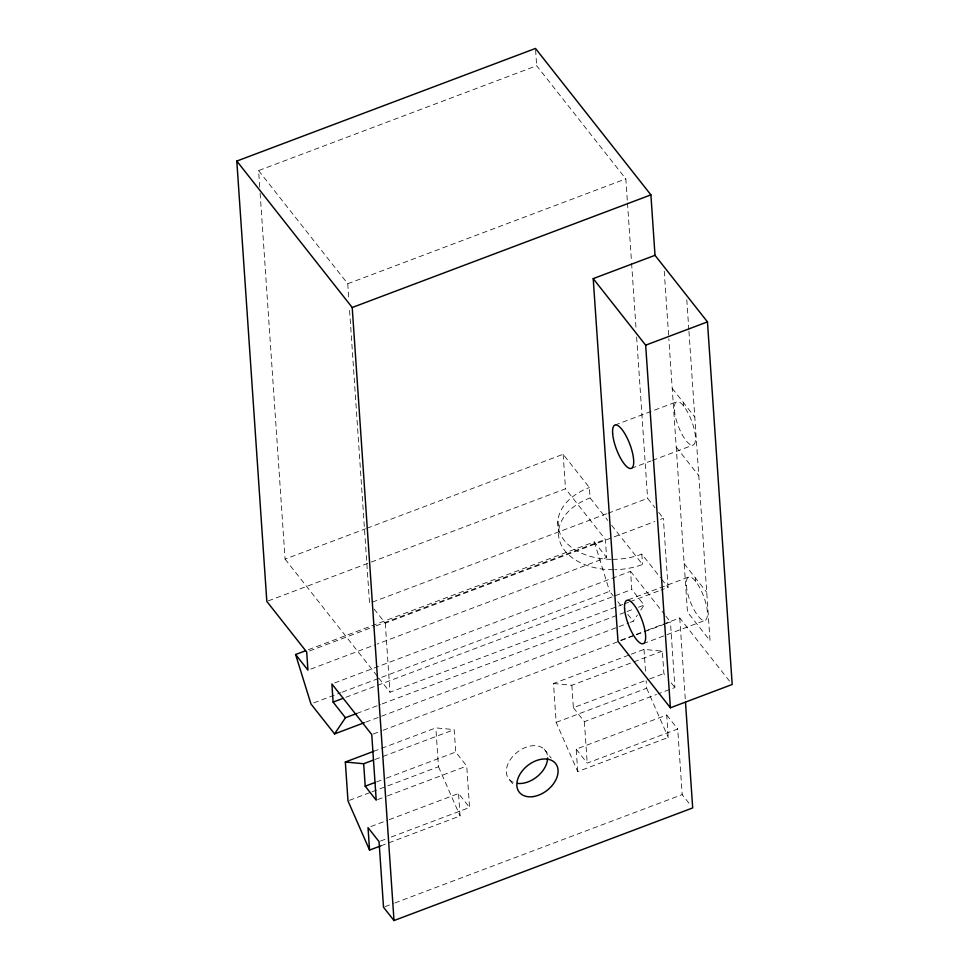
<?xml version="1.0" encoding="UTF-8"?>
<svg xmlns="http://www.w3.org/2000/svg" width="969" height="969" viewBox="0 0 969 969"><rect width="100%" height="100%" fill="white"/><g stroke="black" fill="none" stroke-linecap="round" stroke-linejoin="round"><path stroke-width="0.73" stroke-dasharray="4.84 3.63" d="M630.407 622.352L633.241 621.286L637.42 615.061M640.775 610.082L644.119 605.116L631.788 589.467L630.553 571.335L334.705 682.903M259.716 187.138L258.59 170.58L536.669 65.722L625.841 178.877L627.379 201.479M258.59 170.58L347.762 283.735L625.841 178.877M614.879 425.088L676.665 401.784M260.128 193.17L285.08 559.125L365.531 528.783M366.948 528.25L563.146 454.267L589.382 487.54L590.085 497.909L607.89 520.486M268.243 600.901L565.508 488.8L605.371 539.394L606.606 557.526L377.292 643.997M631.376 468.342L651.035 460.929M652.44 460.396L693.174 445.037M606.691 513.776L369.54 603.202L349.409 307.839M608.096 513.243L647.619 498.345L655.032 507.744M308.348 649.702L594.288 541.877L606.606 557.526M309.535 650.95L374.64 626.398M376.057 625.865L605.371 539.394M374.167 609.077L385.287 623.176L654.887 521.504M660.531 519.372L663.353 518.306L668.065 587.384L661.015 590.048M310.77 669.082L375.875 644.53M313.786 702.888L340.688 692.75M342.093 692.217L609.634 591.332L613.268 595.935M345.848 697.292L631.788 589.467M628.227 599.835L688.62 577.064M378.746 677.985L389.986 692.241L622.897 604.414M624.315 603.893L628.542 602.294M629.959 601.761L659.598 590.581M356.762 713.463L380.829 704.39M382.246 703.857L625.72 612.057M627.137 611.512L632.793 609.38M638.45 607.248L644.119 605.116M365.701 722.171L617.665 627.149M619.082 626.616L628.99 622.885M620.79 640.218L634.828 634.913M636.221 634.392L646.057 630.686M647.449 630.153L679.741 617.968L730.311 682.115M373.162 734.017L381.653 730.82M383.07 730.275L619.457 641.139M620.875 640.606L635.034 635.264M636.451 634.731L664.758 624.06M666.175 623.527L670.427 621.928L674.896 687.542L657.927 693.949M643.331 643.622L705.117 620.317M373.622 751.35L435.844 727.889L454.182 729.609L455.709 752.065L466.731 766.043L469.553 807.492L390.362 837.349M577.73 771.59L576.192 749.146L666.708 715.013L668.235 737.457L577.73 771.59L556.145 722.377L553.505 683.52L629.874 654.729M631.279 654.196L644.01 649.4L662.348 651.12L663.874 673.564L666.636 677.065M374.991 759.478L454.182 729.609M553.505 683.52L571.843 685.253L662.348 651.12M376.517 781.922L385.008 778.725M386.413 778.192L455.709 752.065M571.843 685.253L573.369 707.697L648.322 679.439M649.739 678.906L663.874 673.564M349.397 800.346L370.618 792.339M372.023 791.806L438.497 766.745L435.844 727.889M556.145 722.377L646.662 688.244L646.153 680.783M377.631 799.643L386.122 796.433M387.527 795.9L466.731 766.043M573.369 707.697L584.38 721.675L656.51 694.482M370.861 826.569L387.83 820.174M389.247 819.641L458.543 793.514L469.553 807.492M380.454 841.08L388.944 837.882M576.192 749.146L587.214 763.124L677.719 728.991L682.2 794.616L690.061 804.597M380.878 845.828L460.069 815.959L458.543 793.514M384.935 906.705L393.426 903.496M394.843 902.963L682.2 794.616M672.232 388.375L694.785 416.997M676.229 447.097L698.782 475.718M658.726 512.444L663.353 518.306M684.175 563.655L706.728 592.277M612.578 559.355A57.861 38.421 -3.9 0 0 641.841 554.111L660.579 577.875M661.512 579.062L668.065 587.384M611.633 525.246L642.544 564.467A57.861 38.421 -3.9 0 1 614.782 569.699M630.553 571.335L664.855 614.867M665.788 616.042L670.427 621.928M617.81 601.701L622.34 607.454M627.791 614.37L633.241 621.286M671.226 682.891L674.896 687.542M666.708 715.013L677.719 728.991M544.215 749.219L551.216 758.097M509.718 779.948L514.963 786.598M285.08 559.125L377.813 676.798M646.662 688.244L668.235 737.457M438.497 766.745L460.069 815.959M594.288 541.877L609.634 591.332M686.791 299.76L688.838 329.823M688.947 331.325L710.035 640.642L687.469 612.02L668.84 338.775M683.508 402.692L683.739 406.144M695.451 577.972L695.694 581.424M664.237 271.138L668.743 337.273M679.741 617.968L685.289 699.376M627.488 202.981L631.497 261.751M631.594 263.265L636.112 329.569M636.633 337.103L647.619 498.345M641.841 554.111L642.544 564.467M644.01 649.4L645.536 671.808M584.38 721.675L587.214 763.124M535.591 49.891L536.669 65.722M563.146 454.267L565.508 488.8M557.902 521.007L558.604 531.363M385.287 623.176L389.986 692.241M347.762 283.735L348.888 300.305M611.076 559.343A57.861 38.421 -3.9 0 1 558.931 530.491A57.861 38.421 -3.9 0 1 589.382 487.54M513.243 782.286A23.147 15.758 -38.2 0 1 518.003 751.605A23.147 15.758 -38.2 0 1 547.57 756.813M613.28 569.724A57.861 38.421 -3.9 0 1 559.791 541.332A57.861 38.421 -3.9 0 1 590.085 497.909M686.379 585.385A23.147 7.146 69.3 0 0 703.131 620.305A23.147 7.146 69.3 0 0 701.096 590.4A23.147 7.146 69.3 0 0 686.379 585.385M674.424 410.105A23.147 7.146 69.3 0 0 691.188 445.025A23.147 7.146 69.3 0 0 689.141 415.12A23.147 7.146 69.3 0 0 674.424 410.105"/><path stroke-width="1.45" d="M305.514 650.768L295.606 654.511L310.952 703.954L334.559 733.908L345.436 717.738L356.762 713.463M295.606 654.511L307.936 670.148L306.701 652.016L266.826 601.434L236.811 161.072L535.482 48.45L650.902 194.878L655.008 255.319L707.467 321.89L732.189 684.489L670.391 707.782L617.98 641.272L593.21 278.624L655.008 255.319M236.811 161.072L352.219 307.512L650.902 194.878M593.21 278.624L645.669 345.182L707.467 321.89M373.574 760.011L363.678 763.742L365.204 786.198L376.214 800.176L371.745 734.55L331.882 683.969L333.118 702.101L343.026 698.358M334.559 733.908L364.296 722.704M380.878 845.828L369.564 850.092L347.98 800.879L345.339 762.022L373.622 751.35M365.204 786.198L375.1 782.455M369.564 850.092L368.026 827.635L379.049 841.613L383.518 907.238L394.008 920.55L692.69 807.928L685.495 702.392M345.339 762.022L363.678 763.742M333.118 702.101L345.436 717.738M645.669 345.182L670.391 707.782M352.219 307.512L394.008 920.55M547.606 757.952A23.147 15.758 -38.2 0 1 517.688 783.424M624.581 608.677A23.147 7.146 69.3 0 0 641.345 643.61A23.147 7.146 69.3 0 0 639.298 613.692A23.147 7.146 69.3 0 0 624.581 608.677M612.638 433.397A23.147 7.146 69.3 0 0 629.39 468.33A23.147 7.146 69.3 0 0 627.355 438.412A23.147 7.146 69.3 0 0 612.638 433.397M533.265 796.579A23.147 15.758 -38.2 0 0 557.054 765.922A23.147 15.758 -38.2 0 0 522.061 771.179A23.147 15.758 -38.2 0 0 533.265 796.579"/></g></svg>
